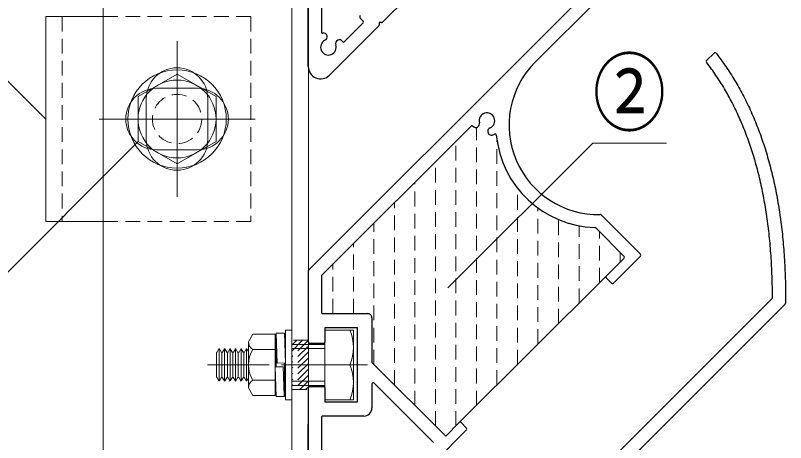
# Model space of a CAD drawing. Units: millimetres at full size, sheet at 1:3; details may follow other scales. Extents: x -600 to 1770, y -422 to 1264.
# Drawn here: x -361.4 to -173.7, y 794.8 to 899.1 of the extents above; entities that cross this region are included whole.
import ezdxf
from ezdxf.enums import TextEntityAlignment as Align

# ---------------------------------------------------------------- set-up
doc = ezdxf.new("R2010")
doc.units = ezdxf.units.MM
doc.header["$LTSCALE"] = 3
doc.linetypes.add('CHAIN1', pattern=[8, 5, -1, 1, -1])
doc.linetypes.add('DASHED1', pattern=[1.8, 1.2, -0.6])
for name, color, linetype, lineweight in [('0-0', 5, 'Continuous', 25), ('0-2', 7, 'Continuous', 9), ('0-7', 7, 'DASHED1', 5), ('0-8', 7, 'DASHED1', 5), ('0-B', 3, 'Continuous', 9), ('0-C', 3, 'Continuous', 9)]:
    doc.layers.add(name, color=color, linetype=linetype, lineweight=lineweight)
doc.styles.add('ＭＳ ゴシック', font='')
doc.styles.get('ＭＳ ゴシック').set_extended_font_data('MS Gothic')

msp = doc.modelspace()

# ---------------------------------------------------------------- linework, layer by layer
at = {"layer": '0-0'}
for p, q in [((-173.758, 948.62), (-234.726, 887.652)), ((-290.006, 886.569), (-290.005, 928.219)), ((-286.805, 920.969), (-286.805, 895.037)), ((-251.43, 917.901), (-271.94, 897.392)), ((-276.624, 897.657), (-277.331, 898.365)), ((-284.884, 884.447), (-272.823, 896.509)), ((-281.2, 892.657), (-276.624, 897.233)), ((-192.922, 888.019), (-191.068, 889.873)), ((-250.332, 872.046), (-286.717, 835.662)), ((-218.624, 850.372), (-209.004, 840.751)), ((-213.034, 840.256), (-219.96, 847.182)), ((-217.418, 835.448), (-213.034, 839.832)), ((-209.004, 840.327), (-215.651, 833.68)), ((-286.805, 835.45), (-286.805, 826.568)), ((-216.075, 833.68), (-217.418, 835.024)), ((-173.758, 828.62), (-234.726, 767.652)), ((-286.505, 826.268), (-275.505, 826.268)), ((-286.005, 822.768), (-286.005, 819.319)), ((-278.005, 822.768), (-286.005, 822.768)), ((-286.305, 819.019), (-289.705, 819.019)), ((-259.491, 794.79), (-273.993, 809.291)), ((-290.006, 766.569), (-290.005, 808.219)), ((-289.705, 808.518), (-286.305, 808.519)), ((-274.505, 809.079), (-274.505, 803.268)), ((-286.805, 800.969), (-286.805, 775.037)), ((-276.505, 801.268), (-286.505, 801.268)), ((-251.43, 797.901), (-271.94, 777.392)), ((-252.774, 799.669), (-251.43, 798.325))]:
    msp.add_line(p, q, dxfattribs=at)
at = {"layer": '0-0', "color": 7, "linetype": 'DASHED1', "lineweight": 5}
for p, q in [((-249.022, 803.845), (-249.022, 871.731)), ((-254.022, 798.845), (-254.022, 868.357)), ((-244.022, 808.845), (-244.022, 868.574)), ((-259.022, 798.845), (-259.022, 863.357)), ((-264.022, 803.845), (-264.022, 858.357)), ((-239.022, 813.845), (-239.022, 856.898)), ((-269.022, 808.845), (-269.022, 853.357)), ((-234.022, 818.845), (-234.022, 852.053)), ((-229.022, 823.845), (-229.022, 849.225)), ((-274.022, 813.845), (-274.022, 848.357)), ((-224.022, 828.845), (-224.022, 847.706)), ((-219.022, 833.845), (-219.022, 846.244)), ((-279.022, 826.268), (-279.022, 843.358)), ((-214.022, 838.845), (-214.022, 841.244)), ((-284.022, 826.268), (-284.022, 838.358))]:
    msp.add_line(p, q, dxfattribs=at)
at = {"layer": '0-0', "color": 7, "lineweight": 5}
msp.add_line((-253.198, 799.669), (-217.418, 835.448), dxfattribs=at)
at = {"layer": '0-0'}
for points in [[(-290.005, 819.319), (-290.005, 836.9), (-176.956, 949.948)], [(-272.152, 897.304), (-272.735, 897.304), (-272.735, 896.721)], [(-190.62, 889.846), (-190.604, 889.826), (-190.301, 889.434), (-190.002, 889.039), (-189.705, 888.642), (-189.41, 888.243), (-189.119, 887.841), (-188.83, 887.436), (-188.544, 887.028), (-188.26, 886.618), (-187.98, 886.205), (-187.702, 885.79), (-187.427, 885.372), (-187.154, 884.951), (-186.885, 884.528), (-186.618, 884.103), (-186.354, 883.674), (-186.093, 883.243), (-185.834, 882.81), (-185.578, 882.374), (-185.325, 881.935), (-185.075, 881.494), (-184.827, 881.05), (-184.583, 880.604), (-184.341, 880.155), (-184.101, 879.704), (-183.865, 879.25), (-183.631, 878.793), (-183.4, 878.334), (-183.172, 877.872), (-182.946, 877.408), (-182.724, 876.941), (-182.504, 876.472), (-182.286, 876), (-182.072, 875.526), (-181.86, 875.049), (-181.651, 874.57), (-181.445, 874.088), (-181.242, 873.603), (-181.041, 873.117)], [(-184.589, 873.301), (-184.789, 873.76), (-184.992, 874.217), (-185.198, 874.672), (-185.406, 875.124), (-185.616, 875.573), (-185.83, 876.02), (-186.046, 876.464), (-186.264, 876.906), (-186.485, 877.345), (-186.708, 877.781), (-186.934, 878.215), (-187.163, 878.646), (-187.394, 879.075), (-187.628, 879.501), (-187.864, 879.925), (-188.103, 880.346), (-188.344, 880.765), (-188.588, 881.181), (-188.835, 881.594), (-189.084, 882.005), (-189.336, 882.413), (-189.59, 882.819), (-189.847, 883.222), (-190.106, 883.623), (-190.368, 884.021), (-190.633, 884.416), (-190.9, 884.809), (-191.169, 885.199), (-191.442, 885.587), (-191.716, 885.972), (-191.994, 886.355), (-192.274, 886.735), (-192.556, 887.112), (-192.841, 887.487), (-192.947, 887.624)], [(-178.776, 853.375), (-178.877, 853.934), (-178.98, 854.491), (-179.085, 855.046), (-179.193, 855.598), (-179.304, 856.147), (-179.417, 856.694), (-179.532, 857.239), (-179.651, 857.78), (-179.771, 858.319), (-179.895, 858.856), (-180.021, 859.39), (-180.149, 859.921), (-180.28, 860.45), (-180.414, 860.977), (-180.55, 861.5), (-180.689, 862.022), (-180.83, 862.54), (-180.974, 863.056), (-181.121, 863.57), (-181.27, 864.081), (-181.421, 864.589), (-181.575, 865.095), (-181.732, 865.598), (-181.891, 866.099), (-182.053, 866.597), (-182.218, 867.092), (-182.385, 867.585), (-182.554, 868.076), (-182.726, 868.564), (-182.901, 869.049), (-183.078, 869.532), (-183.258, 870.012), (-183.441, 870.489), (-183.626, 870.964), (-183.813, 871.437), (-184.003, 871.907), (-184.196, 872.374), (-184.391, 872.839), (-184.589, 873.301)], [(-181.041, 873.117), (-180.843, 872.627), (-180.648, 872.135), (-180.455, 871.641), (-180.265, 871.144), (-180.078, 870.644), (-179.894, 870.142), (-179.712, 869.638), (-179.533, 869.131), (-179.357, 868.622), (-179.184, 868.11), (-179.013, 867.595), (-178.845, 867.079), (-178.68, 866.559), (-178.517, 866.037), (-178.357, 865.513), (-178.2, 864.986), (-178.046, 864.457), (-177.894, 863.925), (-177.745, 863.391), (-177.599, 862.854), (-177.456, 862.315), (-177.315, 861.773), (-177.176, 861.229), (-177.041, 860.682), (-176.908, 860.133), (-176.778, 859.582), (-176.651, 859.028), (-176.526, 858.471), (-176.404, 857.912), (-176.285, 857.351), (-176.168, 856.787), (-176.054, 856.221), (-175.943, 855.652), (-175.834, 855.081), (-175.728, 854.507), (-175.625, 853.931), (-175.525, 853.352), (-175.427, 852.771), (-175.331, 852.187)], [(-176.868, 830.16), (-176.868, 830.205), (-176.871, 830.862), (-176.876, 831.516), (-176.884, 832.169), (-176.894, 832.818), (-176.907, 833.465), (-176.923, 834.11), (-176.941, 834.751), (-176.962, 835.39), (-176.985, 836.027), (-177.011, 836.661), (-177.039, 837.293), (-177.07, 837.922), (-177.104, 838.548), (-177.14, 839.172), (-177.179, 839.793), (-177.22, 840.412), (-177.263, 841.028), (-177.31, 841.642), (-177.359, 842.253), (-177.41, 842.861), (-177.465, 843.467), (-177.521, 844.071), (-177.58, 844.671), (-177.642, 845.27), (-177.707, 845.865), (-177.773, 846.458), (-177.843, 847.049), (-177.915, 847.637), (-177.989, 848.222), (-178.067, 848.805), (-178.146, 849.385), (-178.229, 849.963), (-178.314, 850.538), (-178.401, 851.11), (-178.491, 851.68), (-178.584, 852.248), (-178.679, 852.812), (-178.776, 853.375)], [(-175.331, 852.187), (-175.239, 851.601), (-175.149, 851.013), (-175.062, 850.422), (-174.977, 849.829), (-174.895, 849.233), (-174.816, 848.634), (-174.74, 848.033), (-174.666, 847.43), (-174.594, 846.824), (-174.526, 846.216), (-174.46, 845.606), (-174.397, 844.993), (-174.336, 844.377), (-174.278, 843.759), (-174.222, 843.139), (-174.17, 842.516), (-174.12, 841.89), (-174.072, 841.262), (-174.027, 840.632), (-173.985, 839.999), (-173.946, 839.364), (-173.909, 838.726), (-173.874, 838.086), (-173.843, 837.444), (-173.814, 836.798), (-173.787, 836.151), (-173.764, 835.501), (-173.743, 834.848), (-173.724, 834.193), (-173.708, 833.536), (-173.695, 832.876), (-173.684, 832.214), (-173.676, 831.549), (-173.671, 830.881), (-173.668, 830.212), (-173.668, 829.539), (-173.67, 828.865), (-173.67, 828.83)], [(-290.005, 699.319), (-290.005, 716.9), (-176.956, 829.948)], [(-274.505, 825.268), (-274.505, 814.329), (-256.522, 796.345), (-253.198, 799.669)], [(-286.005, 808.219), (-286.005, 804.769), (-278.005, 804.768), (-278.005, 822.768)]]:
    msp.add_lwpolyline(points, dxfattribs=at)
for centre, radius, start, end in [((-276.977, 898.718), 0.5, 134.99966, 224.99966), ((-276.836, 897.445), 0.3, 314.99966, 44.99966), ((-273.035, 896.721), 0.3, 314.99966, 359.98576), ((-272.152, 897.604), 0.3, 269.99966, 314.99966), ((-286.505, 895.037), 0.3, 179.99966, 276.12104), ((-286.317, 893.836), 0.916, 292.93399, 99.806), ((-285.109, 891.294), 1.9, 116.61264, 18.38664), ((-282.429, 892.185), 0.925, 33.95468, 198.39425), ((-281.412, 892.869), 0.3, 213.95873, 314.99966), ((-190.856, 889.661), 0.3, 38.12547, 134.99966), ((-192.71, 887.807), 0.3, 134.99966, 217.68663), ((-287.006, 886.569), 3, 179.99933, 314.99966), ((-219.294, 872.255), 21.8, 135.06404, 271.18728), ((-246.467, 873.366), 1.9, 293.13195, 194.90579), ((-250.12, 871.834), 0.3, 41.09585, 134.99966), ((-249.197, 872.64), 0.925, 221.09723, 14.89865), ((-245.359, 870.768), 0.925, 113.03367, 293.23023), ((-246.467, 873.366), 3.75, 293.13195, 299.40814), ((-244.478, 869.838), 0.3, 5.48135, 119.40814), ((-219.294, 872.255), 25, 185.48135, 268.01108), ((-218.836, 850.159), 0.3, 44.99966, 91.18728), ((-220.172, 846.97), 0.3, 44.99966, 88.01108), ((-213.246, 840.044), 0.3, 314.99966, 44.99966), ((-209.216, 840.539), 0.3, 314.99966, 44.99966), ((-289.705, 836.775), 0.3, 134.99966, 179.99966), ((-286.505, 835.45), 0.3, 134.99966, 179.99875), ((-217.206, 835.236), 0.3, 134.99966, 224.99966), ((-215.863, 833.892), 0.3, 224.99966, 314.99966), ((-177.168, 830.16), 0.3, 314.99966, 0.01541), ((-173.97, 828.832), 0.3, 314.99966, 359.57297), ((-286.505, 826.568), 0.3, 179.99875, 270.0004), ((-275.505, 825.268), 1, 359.99966, 90.0004), ((-289.705, 819.319), 0.3, 180.13471, 270.13471), ((-286.305, 819.319), 0.3, 269.99966, 359.99731), ((-274.205, 809.079), 0.3, 44.99966, 179.99827), ((-289.705, 808.218), 0.3, 90.00205, 179.9995), ((-286.305, 808.218), 0.3, 359.99731, 90.00205), ((-276.505, 803.268), 2, 269.99966, 359.99827), ((-286.505, 800.969), 0.3, 90.13471, 180.13471), ((-252.986, 799.456), 0.3, 44.99966, 134.99966), ((-251.643, 798.113), 0.3, 314.99966, 44.99966)]:
    msp.add_arc(centre, radius, start, end, dxfattribs=at)
at = {"layer": '0-2', "color": 4}
for q in [(-256.038, 832.539), (-202.683, 867.895)]:
    msp.add_line((-220.683, 867.895), q, dxfattribs=at)
for points in [[(-407.361, 909.124), (-389.361, 909.124), (-354.005, 873.769)], [(-384.861, 832.928), (-366.861, 832.928), (-331.505, 868.284)]]:
    msp.add_lwpolyline(points, dxfattribs=at)
at = {"layer": '0-7', "color": 2, "linetype": 'Continuous', "lineweight": 13}
for p, q in [((-340.005, 503.769), (-340.005, 983.769)), ((-294.005, 503.769), (-294.005, 983.769)), ((-290.005, 503.769), (-290.005, 983.769))]:
    msp.add_line(p, q, dxfattribs=at)
at = {"layer": '0-7', "linetype": 'CHAIN1'}
for p, q in [((-322.005, 854.769), (-322.005, 892.769)), ((-333.505, 873.769), (-310.505, 873.769)), ((-295.283, 813.769), (-288.141, 813.769))]:
    msp.add_line(p, q, dxfattribs=at)
at = {"layer": '0-7', "color": 3, "linetype": 'Continuous', "lineweight": 9}
for p, q in [((-329.505, 868.769), (-329.505, 878.769)), ((-314.505, 868.769), (-314.505, 878.769))]:
    msp.add_line(p, q, dxfattribs=at)
at = {"layer": '0-7'}
for p, q in [((-291.411, 819.769), (-294.005, 817.174)), ((-292.825, 819.769), (-294.005, 818.588)), ((-290.005, 819.76), (-294.005, 815.76)), ((-290.005, 818.345), (-294.005, 814.345)), ((-290.005, 816.931), (-294.005, 812.931)), ((-290.005, 815.517), (-294.005, 811.517)), ((-290.005, 814.103), (-294.005, 810.103)), ((-290.005, 812.689), (-294.005, 808.689)), ((-290.005, 811.274), (-293.511, 807.769)), ((-290.005, 809.86), (-292.097, 807.769)), ((-290.005, 808.446), (-290.683, 807.769))]:
    msp.add_line(p, q, dxfattribs=at)
msp.add_lwpolyline([(-294.005, 819.769), (-294.005, 807.769), (-290.005, 807.769), (-290.005, 819.769)], close=True, dxfattribs=at)
at = {"layer": '0-7', "color": 3, "linetype": 'Continuous', "lineweight": 9}
for centre, start, end in [((-322.005, 878.769), 0, 180), ((-322.005, 868.769), 180, 0)]:
    msp.add_arc(centre, 7.5, start, end, dxfattribs=at)
at = {"layer": '0-8', "color": 2, "linetype": 'Continuous', "lineweight": 13}
for p, q in [((-354.005, 898.769), (-354.005, 848.769)), ((-354.005, 898.769), (-340.005, 898.769)), ((-354.005, 848.769), (-340.005, 848.769))]:
    msp.add_line(p, q, dxfattribs=at)
at = {"layer": '0-8'}
msp.add_line((-350.005, 898.769), (-350.005, 848.769), dxfattribs=at)
at = {"layer": '0-8', "linetype": 'CHAIN1'}
for p, q in [((-322.005, 862.269), (-322.005, 885.269)), ((-303.005, 873.769), (-341.005, 873.769))]:
    msp.add_line(p, q, dxfattribs=at)
at = {"layer": '0-8', "color": 3, "linetype": 'Continuous', "lineweight": 9}
for p, q in [((-317.005, 881.269), (-327.005, 881.269)), ((-317.005, 866.269), (-327.005, 866.269))]:
    msp.add_line(p, q, dxfattribs=at)
at = {"layer": '0-8', "color": 2, "lineweight": 13}
msp.add_line((-340.005, 848.769), (-304.005, 848.769), dxfattribs=at)
msp.add_lwpolyline([(-340.005, 898.769), (-304.005, 898.769), (-304.005, 848.769)], dxfattribs=at)
at = {"layer": '0-8', "color": 3, "linetype": 'Continuous', "lineweight": 9}
for centre, start, end in [((-327.005, 873.769), 90, 270), ((-317.005, 873.769), 270, 90)]:
    msp.add_arc(centre, 7.5, start, end, dxfattribs=at)
at = {"layer": '0-B', "color": 4, "linetype": 'CHAIN1'}
for p, q in [((-322.005, 888.769), (-322.005, 858.769)), ((-337.005, 873.769), (-307.005, 873.769))]:
    msp.add_line(p, q, dxfattribs=at)
at = {"layer": '0-B'}
msp.add_lwpolyline([(-331.505, 868.284), (-322.005, 862.819), (-312.505, 868.284), (-312.505, 879.253), (-322.005, 884.719), (-331.505, 879.253)], close=True, dxfattribs=at)
for radius in [12, 9.5]:
    msp.add_circle((-322.005, 873.769), radius, dxfattribs=at)
at = {"layer": '0-B', "color": 7, "linetype": 'DASHED1', "lineweight": 5}
msp.add_circle((-322.005, 873.769), 6, dxfattribs=at)
at = {"layer": '0-C'}
for p, q in [((-304.605, 819.394), (-303.523, 821.269)), ((-303.523, 821.269), (-298.105, 821.269)), ((-298.105, 821.269), (-298.105, 806.269)), ((-297.604, 814.211), (-297.855, 821.469)), ((-295.606, 814.28), (-295.854, 821.469)), ((-295.605, 822.269), (-295.605, 805.269)), ((-295.605, 822.269), (-294.005, 822.269)), ((-294.005, 822.269), (-294.005, 805.269)), ((-304.605, 819.394), (-304.605, 808.144)), ((-286.005, 818.769), (-294.005, 818.769)), ((-312.405, 810.834), (-312.405, 816.703)), ((-311.791, 817.678), (-312.239, 816.902)), ((-311.739, 817.648), (-311.739, 809.889)), ((-311.687, 817.678), (-311.239, 816.902)), ((-311.072, 810.834), (-311.072, 816.703)), ((-310.457, 817.678), (-310.905, 816.902)), ((-310.405, 817.648), (-310.405, 809.889)), ((-310.353, 817.678), (-309.905, 816.902)), ((-309.739, 810.834), (-309.739, 816.703)), ((-309.124, 817.678), (-309.572, 816.902)), ((-309.072, 817.648), (-309.072, 809.889)), ((-309.02, 817.678), (-308.572, 816.902)), ((-308.405, 810.834), (-308.405, 816.703)), ((-307.791, 817.678), (-308.239, 816.902)), ((-307.739, 817.648), (-307.739, 809.889)), ((-307.687, 817.678), (-307.239, 816.902)), ((-307.072, 810.834), (-307.072, 816.703)), ((-306.457, 817.678), (-306.905, 816.902)), ((-306.405, 817.648), (-306.405, 809.889)), ((-306.353, 817.678), (-305.905, 816.902)), ((-305.739, 810.834), (-305.739, 816.703)), ((-305.124, 817.678), (-305.572, 816.902)), ((-305.072, 817.648), (-305.072, 809.889)), ((-305.02, 817.678), (-304.605, 816.96)), ((-303.523, 817.516), (-298.105, 817.516)), ((-298.105, 813.269), (-296.107, 813.326)), ((-297.855, 806.069), (-298.105, 813.269)), ((-297.604, 814.211), (-295.605, 814.269)), ((-295.858, 806.138), (-296.108, 813.338)), ((-295.855, 806.069), (-295.855, 814.261)), ((-286.005, 813.769), (-279.9, 813.769)), ((-311.791, 809.859), (-312.239, 810.635)), ((-311.687, 809.859), (-311.239, 810.635)), ((-310.457, 809.859), (-310.905, 810.635)), ((-310.353, 809.859), (-309.905, 810.635)), ((-309.124, 809.859), (-309.572, 810.635)), ((-309.02, 809.859), (-308.572, 810.635)), ((-307.791, 809.859), (-308.239, 810.635)), ((-307.687, 809.859), (-307.239, 810.635)), ((-306.457, 809.859), (-306.905, 810.635)), ((-306.353, 809.859), (-305.905, 810.635)), ((-305.124, 809.859), (-305.572, 810.635)), ((-303.523, 810.021), (-298.105, 810.021)), ((-304.605, 808.144), (-303.523, 806.269)), ((-286.005, 808.769), (-294.005, 808.769)), ((-303.523, 806.269), (-298.105, 806.269)), ((-297.855, 806.069), (-295.855, 806.069)), ((-295.605, 805.269), (-294.005, 805.269))]:
    msp.add_line(p, q, dxfattribs=at)
at = {"layer": '0-C', "color": 7, "lineweight": 5}
for p, q in [((-286.005, 817.769), (-294.005, 817.769)), ((-286.005, 809.769), (-294.005, 809.769))]:
    msp.add_line(p, q, dxfattribs=at)
at = {"layer": '0-C', "color": 7, "linetype": 'CHAIN1', "lineweight": 5}
msp.add_line((-275.557, 813.769), (-316.372, 813.769), dxfattribs=at)
at = {"layer": '0-C'}
for points in [[(-297.855, 813.276), (-297.855, 821.469), (-295.854, 821.469)], [(-305.02, 809.859), (-304.605, 810.577), (-304.605, 816.96)]]:
    msp.add_lwpolyline(points, dxfattribs=at)
msp.add_lwpolyline([(-286.005, 822.269), (-286.005, 805.269), (-279.005, 805.269), (-279.005, 822.269)], close=True, dxfattribs=at)
for centre, radius, start, end in [((-289.449, 818.019), 10.453, 336.009, 23.991), ((-302.438, 819.392), 2.167, 179.9633, 239.9633), ((-312.405, 816.998), 0.193, 270, 330), ((-311.739, 817.648), 0.06, 30, 149.99998), ((-311.072, 816.998), 0.193, 209.99998, 330), ((-310.405, 817.648), 0.06, 30, 149.99998), ((-309.739, 816.998), 0.193, 209.99998, 330), ((-309.072, 817.648), 0.06, 30, 149.99998), ((-308.405, 816.998), 0.193, 209.99998, 330), ((-307.739, 817.648), 0.06, 30, 149.99998), ((-307.072, 816.998), 0.193, 209.99998, 330), ((-306.405, 817.648), 0.06, 30, 149.99998), ((-305.739, 816.998), 0.193, 209.99998, 330), ((-305.072, 817.648), 0.06, 30, 149.99998), ((-297.578, 813.769), 7.027, 147.77315, 212.22685), ((-289.449, 809.519), 10.453, 336.009, 23.991), ((-312.405, 810.539), 0.193, 29.99998, 90), ((-311.739, 809.889), 0.06, 210, 329.99998), ((-311.072, 810.539), 0.193, 29.99998, 150), ((-310.405, 809.889), 0.06, 210, 329.99998), ((-309.739, 810.539), 0.193, 29.99998, 150), ((-309.072, 809.889), 0.06, 210, 329.99998), ((-308.405, 810.539), 0.193, 29.99998, 150), ((-307.739, 809.889), 0.06, 210, 329.99998), ((-307.072, 810.539), 0.193, 29.99998, 150), ((-306.405, 809.889), 0.06, 210, 329.99998), ((-305.739, 810.539), 0.193, 29.99998, 150), ((-305.072, 809.889), 0.06, 210, 329.99998), ((-302.438, 808.145), 2.167, 120.0367, 180.0367)]:
    msp.add_arc(centre, radius, start, end, dxfattribs=at)

# ---------------------------------------------------------------- texts
at = {"layer": '0-2', "style": 'ＭＳ ゴシック', "width": 0.85}
msp.add_text('②', height=15.4, dxfattribs=at).set_placement((-220.683, 867.895), align=Align.BOTTOM_LEFT)

doc.saveas('drawing.dxf')
